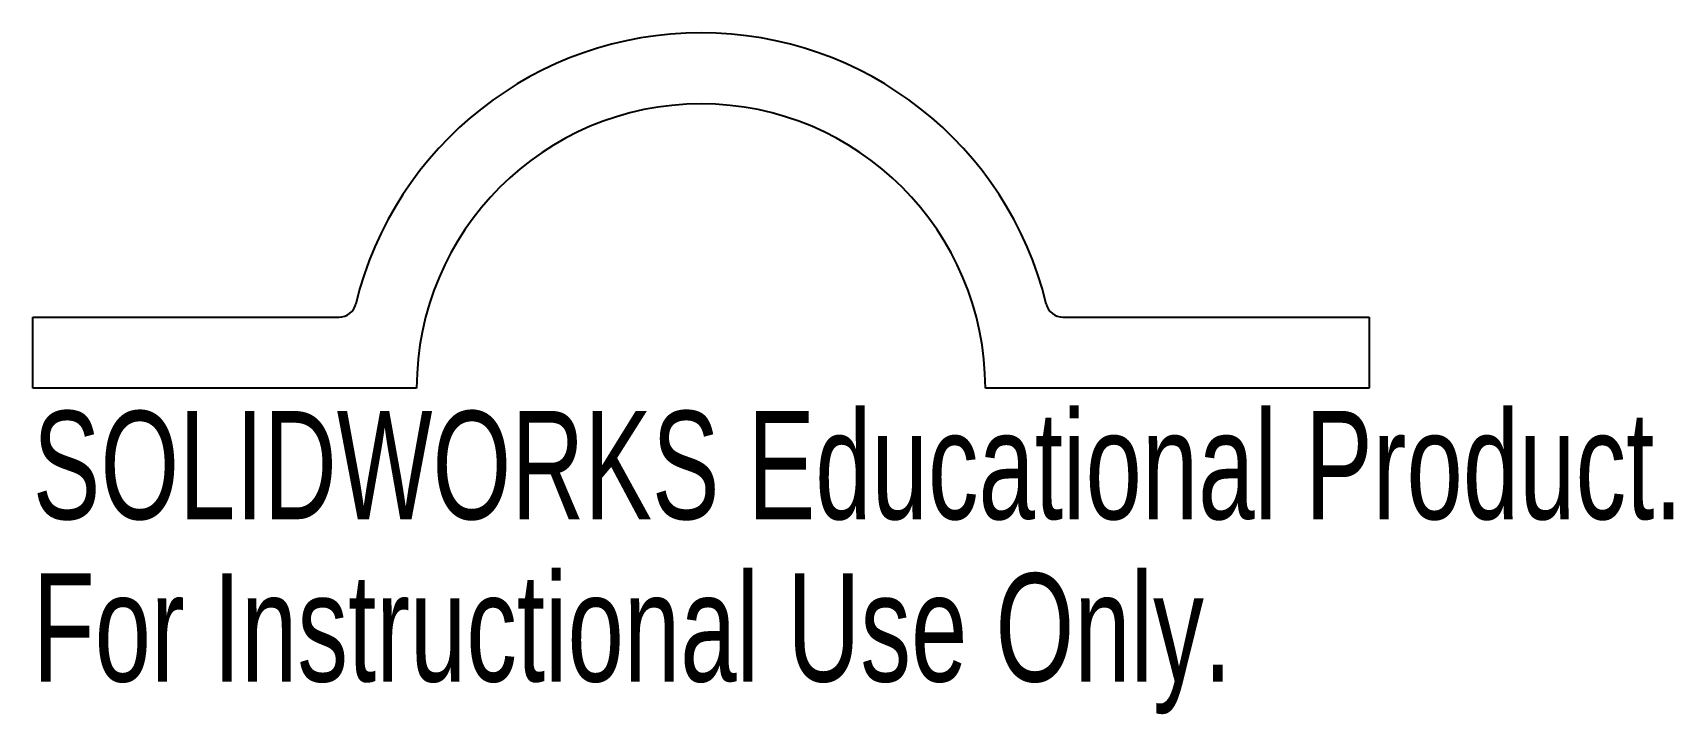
# Model space of a CAD drawing. Header units: inches. Extents: x -1.18 to 1.71, y -0.57 to 0.63.
import ezdxf

# ---------------------------------------------------------------- set-up
doc = ezdxf.new("R2010")
doc.units = ezdxf.units.IN
doc.header["$MEASUREMENT"] = 0
doc.styles.add('SLDTEXTSTYLE0', font='TXT', dxfattribs={"width": 0.7})

msp = doc.modelspace()

# ---------------------------------------------------------------- linework, layer by layer
at = {"color": 7, "linetype": 'Continuous', "lineweight": 25}
for p, q in [((-1.175, 0.125), (-0.6364, 0.125)), ((-1.175, 0), (-1.175, 0.125)), ((0.6364, 0.125), (1.175, 0.125)), ((1.175, 0.125), (1.175, 0)), ((-0.5, 0), (-1.175, 0)), ((1.175, 0), (0.5, 0))]:
    msp.add_line(p, q, dxfattribs=at)
for centre, radius, start, end in [((0, 0), 0.625, 13.6884, 166.3116), ((0, 0), 0.5, 0, 180), ((-0.6364, 0.155), 0.03, 270, 346.3116), ((0.6364, 0.155), 0.03, 193.6884, 270)]:
    msp.add_arc(centre, radius, start, end, dxfattribs=at)

# ---------------------------------------------------------------- texts
at = {"color": 7, "linetype": 'Continuous', "char_height": 0.1903, "attachment_point": 1, "style": 'SLDTEXTSTYLE0'}
for s, insert in [('SOLIDWORKS Educational Product.', (-1.175, -0.0401)), ('For Instructional Use Only.', (-1.175, -0.3256))]:
    msp.add_mtext(s, dxfattribs=dict(at, insert=insert))

doc.saveas('drawing.dxf')
